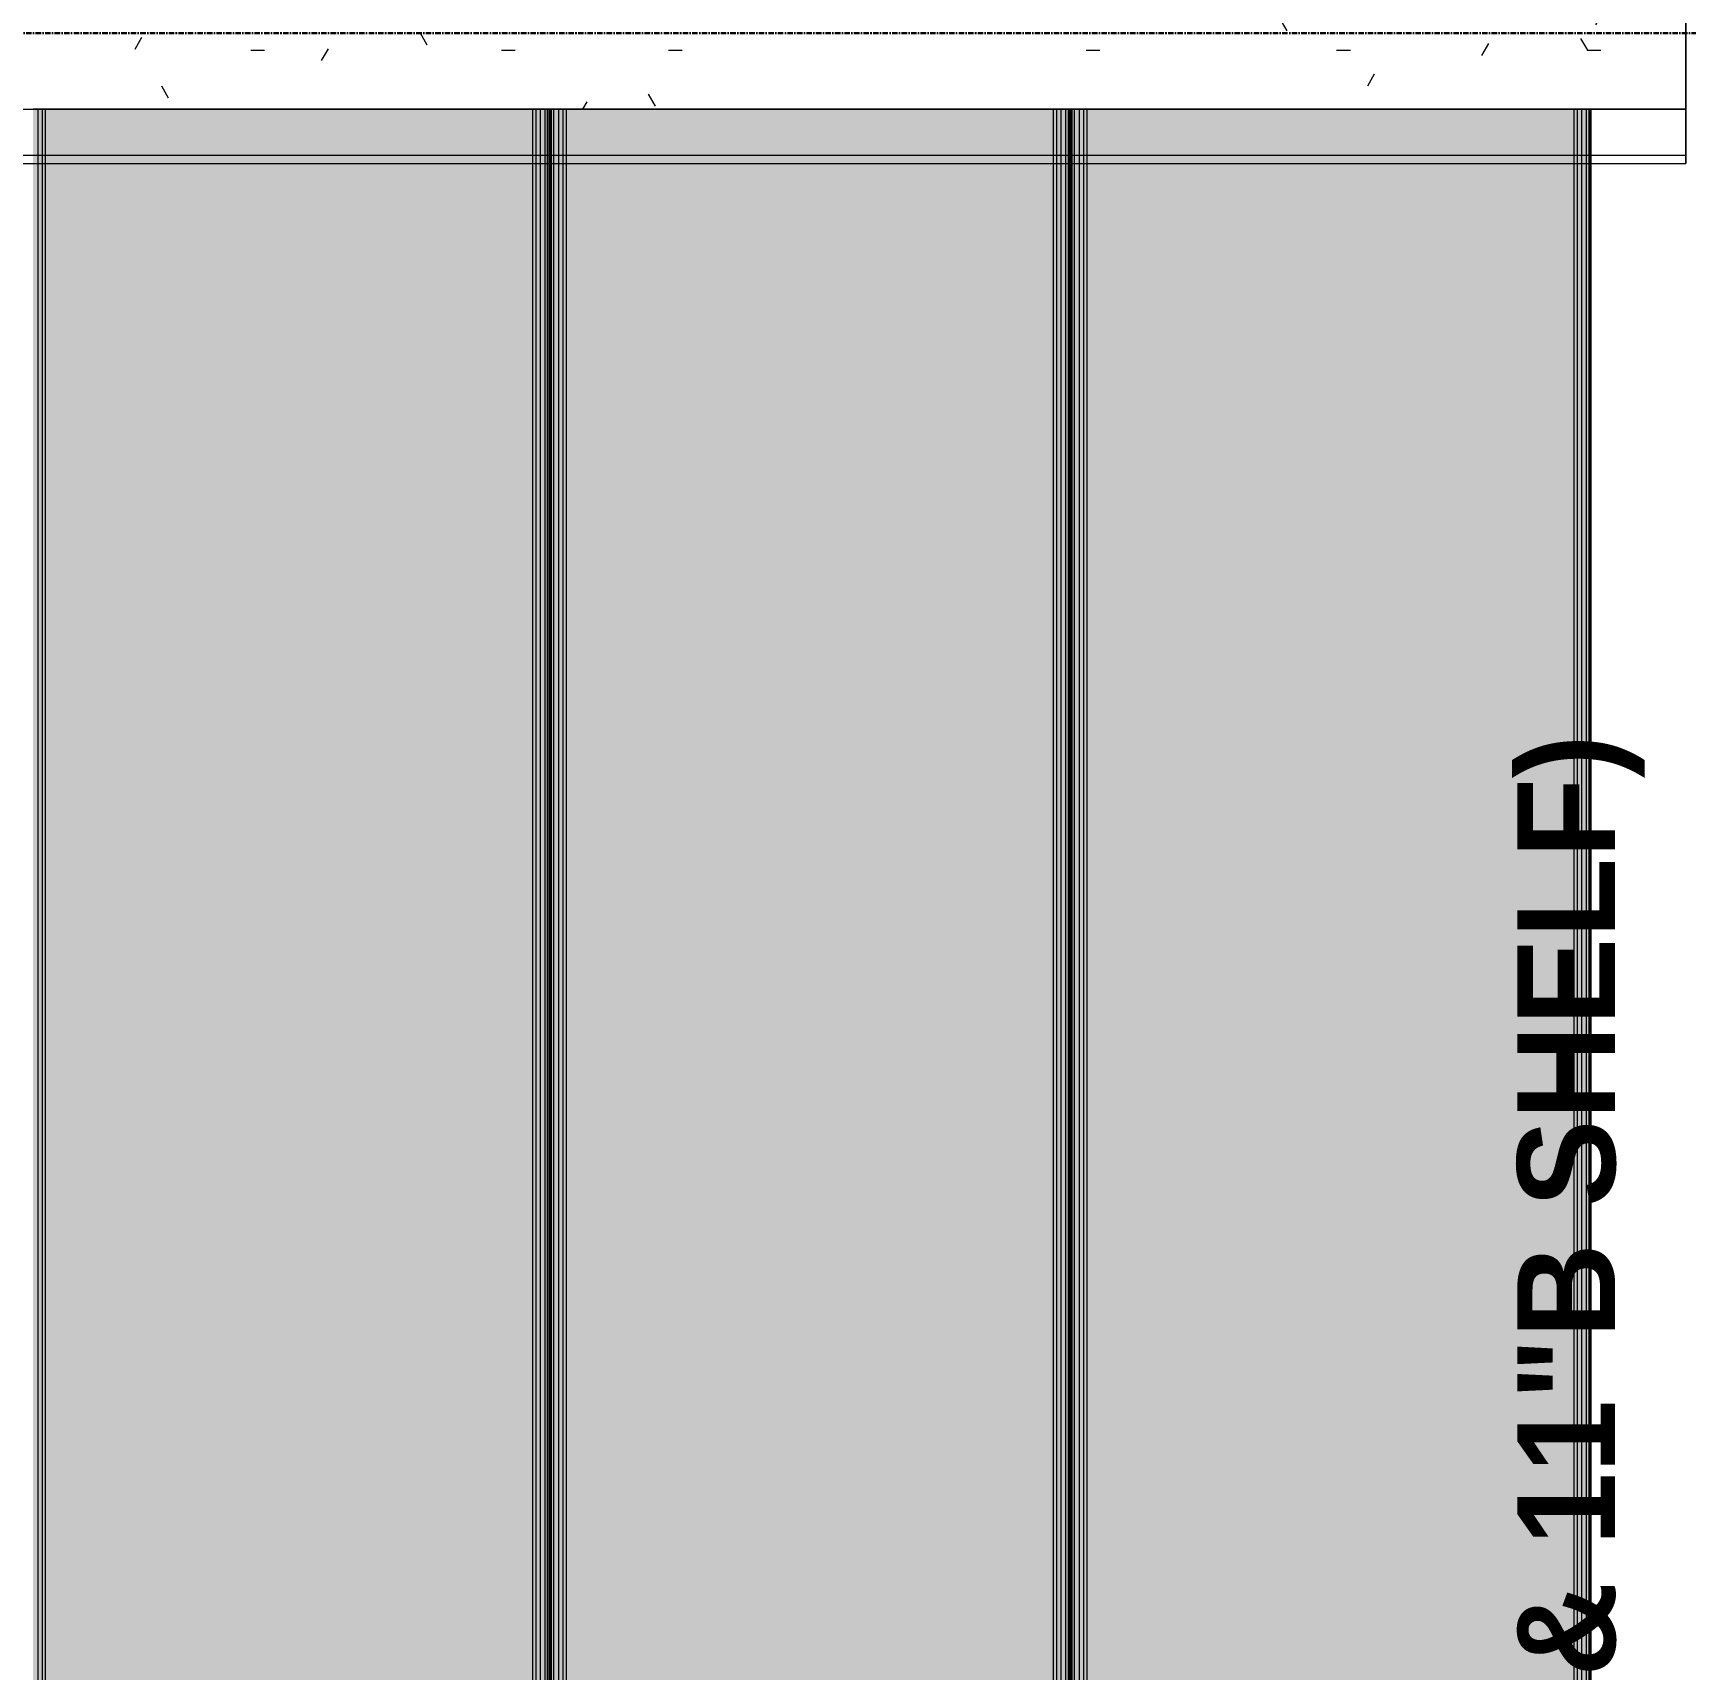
# Model space of a CAD drawing. Header units: inches. Extents: x -4126 to 627, y 9773 to 12338.
# Drawn here: x -2337.3 to -2185.3, y 11696.7 to 11847.2 of the extents above; entities that cross this region are included whole.
import ezdxf

# ---------------------------------------------------------------- set-up
doc = ezdxf.new("R2010")
doc.units = ezdxf.units.IN
doc.header["$MEASUREMENT"] = 0
doc.linetypes.add('Grid Line 1_2_', pattern=[0.875, 0.5, -0.125, 0.125, -0.125])
for name, color, linetype, lineweight in [('S-BEAM', 12, 'Continuous', 9), ('S-BEAM-IDEN', 2, 'Continuous', 30), ('S-GRID', 1, 'Continuous', 9)]:
    doc.layers.add(name, color=color, linetype=linetype, lineweight=lineweight)
doc.styles.add('Century Gothic_B', font='', dxfattribs={"height": 9})
doc.styles.get('Century Gothic_B').set_extended_font_data('Century Gothic', bold=True)

# ---------------------------------------------------------------- blocks, each defined once
blk = doc.blocks.new('034100 - Precast Structural Concrete - Inverted Tee - IT 24IT32 _11_F _ 11_B SHELF_-1980511-FRAMING PLAN - 1ST FLOOR')
at = {"layer": 'S-BEAM'}
h = blk.add_hatch(dxfattribs=at)
h.set_pattern_fill('FP_8', color=256, style=0, pattern_type=2)
h.set_pattern_definition([(180, (-2336.762, 5870.701), (-30.72, -5.431), [1.267, -21.773, 1.267, -21.773, -122.88]), (180, (-2336.762, 5870.701), (-30.72, -5.431), [-46.08, 1.267, -44.813, 1.267, -21.773, -53.76]), (180, (-2336.762, 5870.701), (-30.72, -5.431), [-115.2, 1.267, -14.093, 1.267, -37.133]), (309.232, (-2348.282, 5867.986), (19.350573, -12.838379), [1.002, -17.213, 1.002, -114.358]), (309.232, (-2348.282, 5867.986), (19.350573, -12.838379), [-19.217, -17.213, 1.002, -35.428, -60.716]), (309.232, (-2348.282, 5867.986), (19.350573, -12.838379), [-72.859, 1.002, -17.213, 1.002, -41.499]), (309.232, (-2348.282, 5867.986), (19.350573, -12.838379), [-92.075, -11.141, 1.002, -29.356]), (50.768, (-2352.122, 5857.125), (11.3700044, 24.785848), [1.002, -17.213, 1.002, -114.358]), (50.768, (-2352.122, 5857.125), (11.3700044, 24.785848), [-19.217, -17.213, 1.002, -35.428, -60.716]), (50.768, (-2352.122, 5857.125), (11.3700044, 24.785848), [-72.859, 1.002, -17.213, 1.002, -41.499]), (50.768, (-2352.122, 5857.125), (11.3700044, 24.785848), [-92.075, -11.141, 1.002, -29.356])])
h.paths.add_polyline_path([(-151.42, 12), (-151.42, 11.21), (-142.67, 11.21), (-142.67, 12)], flags=0)
h = blk.add_hatch(dxfattribs=at)
h.set_pattern_fill('FP_9', color=256, style=0, pattern_type=2)
h.set_pattern_definition([(180, (-2336.762, 11847.189), (-30.72, -7.68), [1.267, -21.773, 1.267, -21.773, -122.88]), (180, (-2336.762, 11847.189), (-30.72, -7.68), [-46.08, 1.267, -44.813, 1.267, -21.773, -53.76]), (180, (-2336.762, 11847.189), (-30.72, -7.68), [-115.2, 1.267, -14.093, 1.267, -37.133]), (300, (-2348.282, 11843.349), (22.011075, -22.7643004), [1.267, -21.773, 1.267, -21.773, -122.88]), (300, (-2348.282, 11843.349), (22.011075, -22.7643004), [-46.08, 1.267, -44.813, 1.267, -21.773, -53.76]), (300, (-2348.282, 11843.349), (22.011075, -22.7643004), [-115.2, 1.267, -14.093, 1.267, -37.133]), (60, (-2352.122, 11827.989), (8.708925, 30.4443004), [1.267, -21.773, 1.267, -21.773, -122.88]), (60, (-2352.122, 11827.989), (8.708925, 30.4443004), [-46.08, 1.267, -44.813, 1.267, -21.773, -53.76]), (60, (-2352.122, 11827.989), (8.708925, 30.4443004), [-115.2, 1.267, -14.093, 1.267, -37.133])])
h.paths.add_polyline_path([(-142.67, 11.21), (-151.42, 11.21), (-151.42, -7), (155.56, -7), (155.56, 7), (-142.67, 7)], flags=0)
for p, q in [((-151.42, 7), (-151.42, 12)), ((-151.42, 12), (-151.42, 11.21)), ((163.44, 12), (-151.42, 12)), ((163.44, 12), (-151.42, 12)), ((-151.42, 11.21), (-151.42, -11.21)), ((163.44, 11.21), (-151.42, 11.21)), ((-151.42, -7), (-151.42, 7)), ((-151.42, 7), (-142.67, 7)), ((155.56, 7), (-151.42, 7)), ((-142.63, 7), (-142.26, 7)), ((-142.26, 7), (-141.83, 7)), ((-141.83, 7), (-141.43, 7)), ((-141.43, 7), (-96.03, 7)), ((-96.03, 7), (-95.64, 7)), ((-95.64, 7), (-95.21, 7)), ((-95.21, 7), (-94.83, 7)), ((-94.75, 7), (-94.38, 7)), ((-94.38, 7), (-93.95, 7)), ((-93.95, 7), (-93.55, 7)), ((-93.55, 7), (-48.15, 7)), ((-48.15, 7), (-47.76, 7)), ((-47.76, 7), (-47.33, 7)), ((-47.33, 7), (-46.95, 7)), ((-46.87, 7), (-46.49, 7)), ((-46.49, 7), (-46.06, 7)), ((-46.06, 7), (-45.67, 7)), ((-45.67, 7), (-0.27, 7)), ((-0.27, 7), (0.13, 7)), ((0.13, 7), (0.55, 7))]:
    blk.add_line(p, q, dxfattribs=at)
blk = doc.blocks.new('034100 - Precast Structural Concrete - Solid Plank - 12_-V67-FRAMING PLAN - 1ST FLOOR')
at = {"layer": 'S-BEAM', "transparency": 33554483}
h = blk.add_hatch(color=256, dxfattribs=at)
h.paths.add_polyline_path([(298, 23.9), (293, 23.9), (293, 23.52), (298, 23.52)], flags=0)
h.paths.add_polyline_path([(5, 23.9), (0, 23.9), (0, 23.52), (5, 23.52)], flags=0)
h = blk.add_hatch(color=256, dxfattribs=at)
h.paths.add_polyline_path([(298, -23.52), (298, -23.09), (293, -23.09), (293, -23.52), (293.79, -23.52)], flags=0)
h.paths.add_polyline_path([(298, 23.09), (298, 23.52), (293, 23.52), (293, 23.09), (293.79, 23.09)], flags=0)
h.paths.add_polyline_path([(298, -22.7), (298, 22.7), (293, 22.7), (293, -22.7), (293.79, -22.7)], flags=0)
h.paths.add_polyline_path([(5, -23.52), (5, -23.09), (0, -23.09), (0, -23.52), (4.21, -23.52)], flags=0)
h.paths.add_polyline_path([(5, 23.09), (5, 23.52), (0, 23.52), (0, 23.09), (4.21, 23.09)], flags=0)
h.paths.add_polyline_path([(5, 22.7), (0, 22.7), (0, -22.7), (5, -22.7), (5, -21.96)], flags=0)
h = blk.add_hatch(color=256, dxfattribs=at)
h.paths.add_polyline_path([(298, 23.09), (293, 23.09), (293, 22.7), (298, 22.7)], flags=0)
h.paths.add_polyline_path([(5, 23.09), (0, 23.09), (0, 22.7), (5, 22.7)], flags=0)
for points in [[(293, 23.52), (293, 23.9), (5, 23.9), (5, 23.52), (239.54, 23.52)], [(293, 22.7), (293, 23.09), (5, 23.09), (5, 22.7), (239.54, 22.7)], [(293, -23.09), (293, -22.7), (5, -22.7), (5, -23.09), (239.54, -23.09)]]:
    blk.add_hatch(color=256, dxfattribs=at).paths.add_polyline_path(points, flags=0)
h = blk.add_hatch(color=256, dxfattribs=at)
h.paths.add_polyline_path([(293, -23.52), (293, -23.09), (5, -23.09), (5, -23.52), (239.54, -23.52)], flags=0)
h.paths.add_polyline_path([(293, -22.7), (293, 22.7), (5, 22.7), (5, -22.7), (239.54, -22.7)], flags=0)
h.paths.add_polyline_path([(293, 23.09), (293, 23.52), (5, 23.52), (5, 23.09), (239.54, 23.09)], flags=0)
h = blk.add_hatch(color=256, dxfattribs=at)
h.paths.add_polyline_path([(298, -22.7), (293, -22.7), (293, -23.09), (298, -23.09)], flags=0)
h.paths.add_polyline_path([(5, -22.7), (0, -22.7), (0, -23.09), (5, -23.09)], flags=0)
at = {"layer": 'S-BEAM'}
for p, q in [((0, 23.94), (0, 23.9)), ((0, 23.94), (5, 23.94)), ((0, 23.76), (0, 23.9)), ((0, 23.9), (0, 23.52)), ((0, 23.9), (5, 23.9)), ((0, 23.52), (0, 23.76)), ((0, 23.76), (5, 23.76)), ((0, 23.76), (5, 23.76)), ((0, 22.7), (0, 23.52)), ((0, 23.52), (0, -23.52)), ((0, 23.52), (5, 23.52)), ((0, 22.7), (0, 23.09)), ((0, 23.09), (0, 22.7)), ((0, 23.09), (5, 23.09)), ((0, 23.09), (5, 23.09)), ((5, 23.94), (293, 23.94)), ((5, 23.9), (293, 23.9)), ((5, 23.76), (293, 23.76)), ((5, 23.76), (293, 23.76)), ((5, 23.52), (293, 23.52)), ((5, 23.09), (293, 23.09)), ((5, 23.09), (293, 23.09)), ((0, 22.4), (0, 22.7)), ((0, 22.7), (5, 22.7)), ((0, -22.4), (0, 22.4)), ((0, 22.4), (5, 22.4)), ((5, 22.7), (293, 22.7)), ((5, 22.4), (293, 22.4)), ((0, -22.7), (0, -22.4)), ((0, -22.4), (5, -22.4)), ((0, -23.52), (0, -22.7)), ((0, -22.7), (0, -23.09)), ((0, -23.09), (0, -22.7)), ((0, -22.7), (5, -22.7)), ((5, -22.4), (293, -22.4)), ((5, -22.7), (293, -22.7)), ((0, -23.09), (5, -23.09)), ((0, -23.09), (5, -23.09)), ((5, -23.09), (293, -23.09)), ((5, -23.09), (293, -23.09))]:
    blk.add_line(p, q, dxfattribs=at)
blk = doc.blocks.new('034100 - Precast Structural Concrete - Solid Plank - 12_-V68-FRAMING PLAN - 1ST FLOOR')
at = {"layer": 'S-BEAM', "transparency": 33554483}
h = blk.add_hatch(color=256, dxfattribs=at)
h.paths.add_polyline_path([(298, 23.9), (293, 23.9), (293, 23.52), (298, 23.52)], flags=0)
h.paths.add_polyline_path([(5, 23.9), (0, 23.9), (0, 23.52), (5, 23.52)], flags=0)
h = blk.add_hatch(color=256, dxfattribs=at)
h.paths.add_polyline_path([(298, -23.52), (298, -23.09), (293, -23.09), (293, -23.52), (293.79, -23.52)], flags=0)
h.paths.add_polyline_path([(298, 23.09), (298, 23.52), (293, 23.52), (293, 23.09), (293.79, 23.09)], flags=0)
h.paths.add_polyline_path([(298, -22.7), (298, 22.7), (293, 22.7), (293, -22.7), (293.79, -22.7)], flags=0)
h.paths.add_polyline_path([(5, -23.52), (5, -23.09), (0, -23.09), (0, -23.52), (4.21, -23.52)], flags=0)
h.paths.add_polyline_path([(5, 23.09), (5, 23.52), (0, 23.52), (0, 23.09), (4.21, 23.09)], flags=0)
h.paths.add_polyline_path([(5, 22.7), (0, 22.7), (0, -22.7), (5, -22.7), (5, 17.34)], flags=0)
h = blk.add_hatch(color=256, dxfattribs=at)
h.paths.add_polyline_path([(298, 23.09), (293, 23.09), (293, 22.7), (298, 22.7)], flags=0)
h.paths.add_polyline_path([(5, 23.09), (0, 23.09), (0, 22.7), (5, 22.7)], flags=0)
for points in [[(293, 23.52), (293, 23.9), (5, 23.9), (5, 23.52), (239.54, 23.52)], [(293, 22.7), (293, 23.09), (5, 23.09), (5, 22.7), (239.54, 22.7)], [(293, -23.09), (293, -22.7), (5, -22.7), (5, -23.09), (239.54, -23.09)], [(293, -23.9), (293, -23.52), (5, -23.52), (5, -23.9), (239.54, -23.9)]]:
    blk.add_hatch(color=256, dxfattribs=at).paths.add_polyline_path(points, flags=0)
h = blk.add_hatch(color=256, dxfattribs=at)
h.paths.add_polyline_path([(293, -23.52), (293, -23.09), (5, -23.09), (5, -23.52), (239.54, -23.52)], flags=0)
h.paths.add_polyline_path([(293, -22.7), (293, 22.7), (5, 22.7), (5, -22.7), (239.54, -22.7)], flags=0)
h.paths.add_polyline_path([(293, 23.09), (293, 23.52), (5, 23.52), (5, 23.09), (239.54, 23.09)], flags=0)
h = blk.add_hatch(color=256, dxfattribs=at)
h.paths.add_polyline_path([(298, -23.09), (298, -22.7), (293, -22.7), (293, -23.09), (293.79, -23.09)], flags=0)
h.paths.add_polyline_path([(5, -22.7), (0, -22.7), (0, -23.09), (5, -23.09)], flags=0)
h = blk.add_hatch(color=256, dxfattribs=at)
h.paths.add_polyline_path([(298, -23.52), (293, -23.52), (293, -23.9), (298, -23.9)], flags=0)
h.paths.add_polyline_path([(5, -23.52), (0, -23.52), (0, -23.9), (5, -23.9)], flags=0)
at = {"layer": 'S-BEAM'}
for p, q in [((0, 23.94), (0, 23.9)), ((0, 23.94), (5, 23.94)), ((0, 23.76), (0, 23.9)), ((0, 23.9), (0, 23.52)), ((0, 23.9), (5, 23.9)), ((0, 23.52), (0, 23.76)), ((0, 23.76), (5, 23.76)), ((0, 23.76), (5, 23.76)), ((0, 22.7), (0, 23.52)), ((0, 23.52), (0, -23.52)), ((0, 23.52), (5, 23.52)), ((0, 22.7), (0, 23.09)), ((0, 23.09), (0, 22.7)), ((0, 23.09), (5, 23.09)), ((0, 23.09), (5, 23.09)), ((5, 23.94), (293, 23.94)), ((5, 23.9), (293, 23.9)), ((5, 23.76), (293, 23.76)), ((5, 23.76), (293, 23.76)), ((5, 23.52), (293, 23.52)), ((5, 23.09), (293, 23.09)), ((5, 23.09), (293, 23.09)), ((0, 22.4), (0, 22.7)), ((0, 22.7), (5, 22.7)), ((0, -22.4), (0, 22.4)), ((0, 22.4), (5, 22.4)), ((5, 22.7), (293, 22.7)), ((5, 22.4), (293, 22.4)), ((0, -22.7), (0, -22.4)), ((0, -22.4), (5, -22.4)), ((0, -23.52), (0, -22.7)), ((0, -22.7), (0, -23.09)), ((0, -23.09), (0, -22.7)), ((0, -22.7), (5, -22.7)), ((5, -22.4), (293, -22.4)), ((5, -22.7), (293, -22.7)), ((0, -23.09), (5, -23.09)), ((0, -23.09), (5, -23.09)), ((0, -23.52), (0, -23.9)), ((0, -23.76), (0, -23.52)), ((5, -23.52), (0, -23.52)), ((0, -23.9), (0, -23.76)), ((5, -23.76), (0, -23.76)), ((0, -23.76), (5, -23.76)), ((0, -23.9), (0, -23.94)), ((0, -23.9), (5, -23.9)), ((0, -23.94), (5, -23.94)), ((5, -23.09), (293, -23.09)), ((5, -23.09), (293, -23.09)), ((293, -23.52), (5, -23.52)), ((293, -23.76), (5, -23.76)), ((5, -23.76), (293, -23.76)), ((5, -23.9), (293, -23.9)), ((5, -23.94), (293, -23.94))]:
    blk.add_line(p, q, dxfattribs=at)
blk = doc.blocks.new('034100 - Precast Structural Concrete - Solid Plank - 12_-V69-FRAMING PLAN - 1ST FLOOR')
at = {"layer": 'S-BEAM', "transparency": 33554483}
h = blk.add_hatch(color=256, dxfattribs=at)
h.paths.add_polyline_path([(298, 23.9), (293, 23.9), (293, 23.52), (298, 23.52)], flags=0)
h.paths.add_polyline_path([(5, 23.9), (0, 23.9), (0, 23.52), (5, 23.52)], flags=0)
h = blk.add_hatch(color=256, dxfattribs=at)
h.paths.add_polyline_path([(298, -23.52), (298, -23.09), (293, -23.09), (293, -23.52), (293.79, -23.52)], flags=0)
h.paths.add_polyline_path([(298, 23.52), (293, 23.52), (293, 23.09), (298, 23.09)], flags=0)
h.paths.add_polyline_path([(298, 22.7), (293, 22.7), (293, -22.7), (298, -22.7)], flags=0)
h.paths.add_polyline_path([(5, -23.09), (0, -23.09), (0, -23.52), (5, -23.52)], flags=0)
h.paths.add_polyline_path([(5, -22.7), (5, 22.7), (0, 22.7), (0, -22.7), (4.21, -22.7)], flags=0)
h.paths.add_polyline_path([(5, 23.09), (5, 23.52), (0, 23.52), (0, 23.09), (4.21, 23.09)], flags=0)
h = blk.add_hatch(color=256, dxfattribs=at)
h.paths.add_polyline_path([(298, 23.09), (293, 23.09), (293, 22.7), (298, 22.7)], flags=0)
h.paths.add_polyline_path([(5, 23.09), (0, 23.09), (0, 22.7), (5, 22.7)], flags=0)
for points in [[(293, 23.9), (5, 23.9), (5, 23.52), (293, 23.52)], [(293, 23.09), (5, 23.09), (5, 22.7), (293, 22.7)], [(293, -23.09), (293, -22.7), (5, -22.7), (5, -23.09), (239.54, -23.09)], [(293, -23.9), (293, -23.52), (5, -23.52), (5, -23.9), (239.54, -23.9)]]:
    blk.add_hatch(color=256, dxfattribs=at).paths.add_polyline_path(points, flags=0)
h = blk.add_hatch(color=256, dxfattribs=at)
h.paths.add_polyline_path([(293, -23.09), (5, -23.09), (5, -23.52), (293, -23.52)], flags=0)
h.paths.add_polyline_path([(293, -22.7), (293, 22.7), (5, 22.7), (5, -22.7), (239.54, -22.7)], flags=0)
h.paths.add_polyline_path([(293, 23.09), (293, 23.52), (5, 23.52), (5, 23.09), (239.54, 23.09)], flags=0)
h = blk.add_hatch(color=256, dxfattribs=at)
h.paths.add_polyline_path([(298, -23.09), (298, -22.7), (293, -22.7), (293, -23.09), (293.79, -23.09)], flags=0)
h.paths.add_polyline_path([(5, -22.7), (0, -22.7), (0, -23.09), (5, -23.09)], flags=0)
h = blk.add_hatch(color=256, dxfattribs=at)
h.paths.add_polyline_path([(298, -23.52), (293, -23.52), (293, -23.9), (298, -23.9)], flags=0)
h.paths.add_polyline_path([(5, -23.52), (0, -23.52), (0, -23.9), (5, -23.9)], flags=0)
at = {"layer": 'S-BEAM'}
for p, q in [((0, 23.94), (0, 23.9)), ((0, 23.94), (5, 23.94)), ((0, 23.76), (0, 23.9)), ((0, 23.9), (0, 23.52)), ((0, 23.9), (5, 23.9)), ((0, 23.52), (0, 23.76)), ((0, 23.76), (5, 23.76)), ((0, 23.76), (5, 23.76)), ((0, 22.7), (0, 23.52)), ((0, 23.52), (0, -23.52)), ((0, 23.52), (5, 23.52)), ((0, 22.7), (0, 23.09)), ((0, 23.09), (0, 22.7)), ((0, 23.09), (5, 23.09)), ((0, 23.09), (5, 23.09)), ((5, 23.94), (293, 23.94)), ((5, 23.9), (293, 23.9)), ((5, 23.76), (293, 23.76)), ((5, 23.76), (293, 23.76)), ((5, 23.52), (293, 23.52)), ((5, 23.09), (293, 23.09)), ((5, 23.09), (293, 23.09)), ((0, 22.4), (0, 22.7)), ((0, 22.7), (5, 22.7)), ((0, -22.4), (0, 22.4)), ((0, 22.4), (5, 22.4)), ((5, 22.7), (293, 22.7)), ((5, 22.4), (293, 22.4)), ((0, -22.7), (0, -22.4)), ((0, -22.4), (5, -22.4)), ((0, -23.52), (0, -22.7)), ((0, -22.7), (0, -23.09)), ((0, -23.09), (0, -22.7)), ((0, -22.7), (5, -22.7)), ((5, -22.4), (293, -22.4)), ((5, -22.7), (293, -22.7)), ((0, -23.09), (5, -23.09)), ((0, -23.09), (5, -23.09)), ((0, -23.52), (0, -23.9)), ((0, -23.76), (0, -23.52)), ((5, -23.52), (0, -23.52)), ((0, -23.9), (0, -23.76)), ((5, -23.76), (0, -23.76)), ((0, -23.76), (5, -23.76)), ((0, -23.9), (0, -23.94)), ((0, -23.9), (5, -23.9)), ((0, -23.94), (5, -23.94)), ((5, -23.09), (293, -23.09)), ((5, -23.09), (293, -23.09)), ((293, -23.52), (5, -23.52)), ((293, -23.76), (5, -23.76)), ((5, -23.76), (293, -23.76)), ((5, -23.9), (293, -23.9)), ((5, -23.94), (293, -23.94))]:
    blk.add_line(p, q, dxfattribs=at)

msp = doc.modelspace()

# ---------------------------------------------------------------- linework, layer by layer
at = {"layer": 'S-GRID', "linetype": 'Grid Line 1_2_', "lineweight": 30}
msp.add_line((-1814.206, 11847.189), (-4076.95, 11847.189), dxfattribs=at)

# ---------------------------------------------------------------- block references
at = {"layer": 'S-BEAM'}
for name, p, rotation in [('034100 - Precast Structural Concrete - Inverted Tee - IT 24IT32 _11_F _ 11_B SHELF_-1980511-FRAMING PLAN - 1ST FLOOR', (-2336.762, 11847.189), 180), ('034100 - Precast Structural Concrete - Solid Plank - 12_-V67-FRAMING PLAN - 1ST FLOOR', (-2313.792, 11840.189), 270.0000000000009), ('034100 - Precast Structural Concrete - Solid Plank - 12_-V68-FRAMING PLAN - 1ST FLOOR', (-2265.91, 11840.189), 270.0000000000009), ('034100 - Precast Structural Concrete - Solid Plank - 12_-V69-FRAMING PLAN - 1ST FLOOR', (-2218.028, 11840.189), 270.0000000000009)]:
    msp.add_blockref(name, p, dxfattribs=dict(at, rotation=rotation))

# ---------------------------------------------------------------- texts
at = {"layer": 'S-BEAM-IDEN', "lineweight": 9, "insert": (-2200.842, 11607.422), "char_height": 9, "width": 203.01, "attachment_point": 1, "rotation": 90, "style": 'Century Gothic_B'}
msp.add_mtext('IT 24IT32 (17"F & 11"B SHELF)', dxfattribs=at)

doc.saveas('drawing.dxf')
